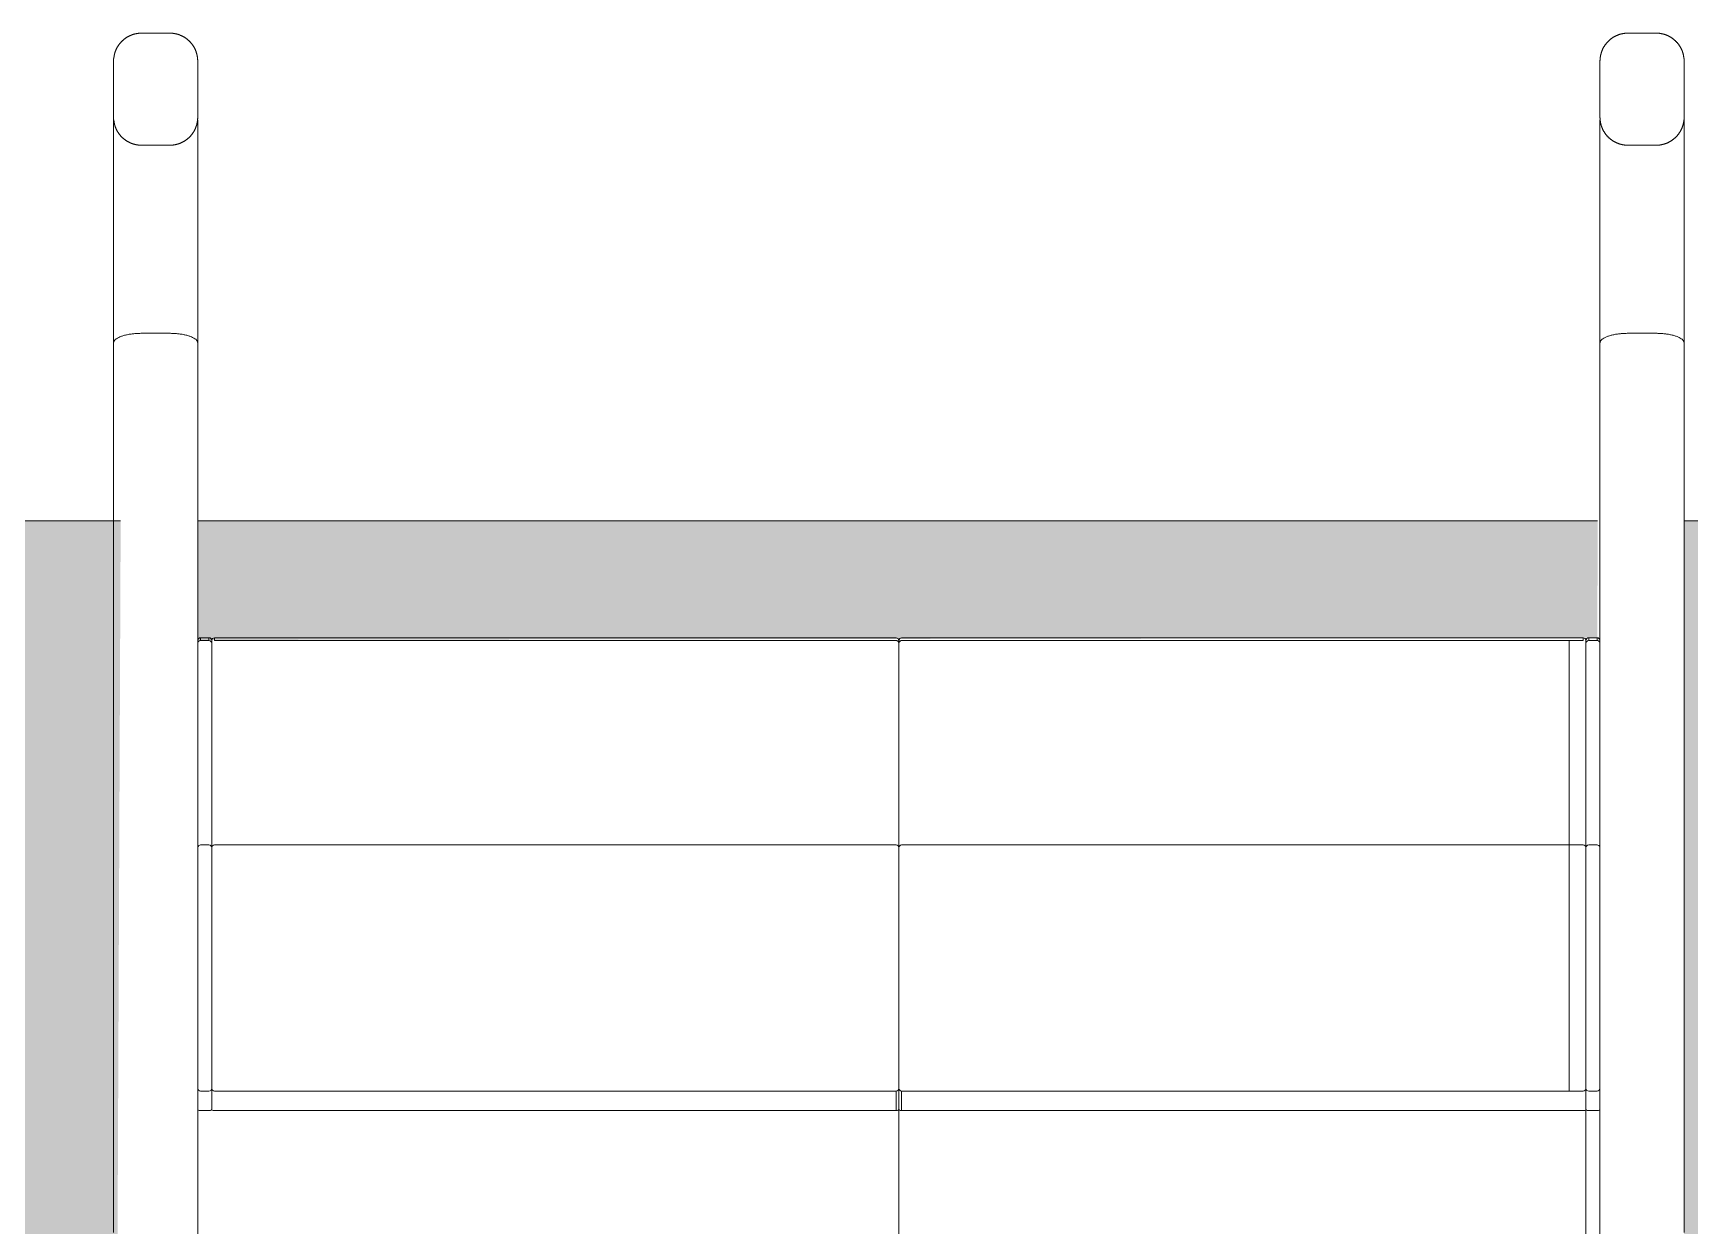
# Model space of a CAD drawing. Header units: millimetres. Extents: x 29001 to 40804, y -8833 to -5892.
# Drawn here: x 29607.7 to 29666.8, y -7057.6 to -7015.1 of the extents above; entities that cross this region are included whole.
import ezdxf

# ---------------------------------------------------------------- set-up
doc = ezdxf.new("R2010")
doc.units = ezdxf.units.MM
doc.layers.get('0').update_dxf_attribs({"lineweight": 0})
for name, color, linetype, lineweight in [('wipeout', 254, 'Continuous', 0), ('xxx_Auto_Kaplama_Hali', 95, 'Continuous', 0), ('xxx_Auto_Tefris_Tefris', 32, 'Continuous', 0)]:
    doc.layers.add(name, color=color, linetype=linetype, lineweight=lineweight)

# ---------------------------------------------------------------- blocks, each defined once
blk = doc.blocks.new('xxx')
blk.add_wipeout([(-0.004, 0.089), (-50, 0), (-50, 9.555), (-50.293, 9.139), (-50.836, 8.859), (-52, 8.849), (-52.674, 9.107), (-53, 9.755), (-52.991, 85.096), (-52.673, 85.743), (-51.5, 86.003), (-51, 86.003), (-50.293, 85.711), (-50, 85.003), (-49.903, 64.431), (-0.008, 64.352), (0, 85.003), (0.293, 85.711), (1.5, 86.003), (2.673, 85.743), (2.673, 85.743), (3, 10.507), (2.674, 9.107), (2, 8.846), (1, 8.846), (0, 9.847)]).dxf.layer = 'wipeout'
at = {"layer": 'xxx_Auto_Tefris_Tefris', "lineweight": 0}
for p, q in [((-52, 86.003), (-51, 86.003)), ((2, 86.003), (1, 86.003)), ((-53, 82.003), (-53, 85.096)), ((3, 82.003), (3, 85.096)), ((-50, 84.386), (-50, 85.003)), ((0, 84.386), (0, 85.003)), ((-50, 84.2), (-50, 84.386)), ((-50, 84.003), (-50, 84.2)), ((-50, 83.806), (-50, 84.003)), ((0, 84.2), (0, 84.386)), ((0, 84.003), (0, 84.2)), ((0, 83.806), (0, 84.003)), ((-50, 83.619), (-50, 83.806)), ((-50, 83.003), (-50, 83.619)), ((0, 83.619), (0, 83.806)), ((0, 83.003), (0, 83.619)), ((-50, 74.951), (-50, 82.908)), ((0, 74.951), (0, 82.908)), ((-53, 75.293), (-53, 81.994)), ((-52, 82.003), (-51, 82.003)), ((-52, 82.003), (-51, 82.003)), ((2, 82.003), (1, 82.003)), ((2, 82.003), (1, 82.003)), ((3, 75.293), (3, 81.994)), ((-53, 73.214), (-53, 75.293)), ((-52, 75.293), (-51, 75.293)), ((2, 75.293), (1, 75.293)), ((3, 73.214), (3, 75.293)), ((-50, 60.483), (-50, 74.951)), ((0, 60.483), (0, 74.951)), ((-53, 43.216), (-53, 73.214)), ((3, 43.216), (3, 73.214)), ((-49.6, 64.431), (-49.9, 64.431)), ((-49.9, 64.333), (-49.9, 64.427)), ((-49.6, 64.333), (-49.6, 64.427)), ((-25.1, 64.431), (-49.4, 64.431)), ((-24.9, 64.431), (-0.6, 64.431)), ((-0.4, 64.431), (-0.1, 64.431)), ((-0.4, 64.333), (-0.4, 64.427)), ((-0.1, 64.333), (-0.1, 64.427)), ((-49.9, 64.333), (-49.6, 64.333)), ((-49.5, 64.234), (-49.5, 64.329)), ((-49.5, 56.977), (-49.5, 64.234)), ((-49.4, 64.333), (-25.1, 64.333)), ((-48.9, 64.333), (-48.9, 48.266)), ((-25, 64.329), (-25, 64.327)), ((-25, 64.329), (-25, 64.327)), ((-25, 64.327), (-25, 64.293)), ((-25, 64.327), (-25, 64.293)), ((-25, 64.293), (-25, 64.278)), ((-25, 64.293), (-25, 64.278)), ((-25, 64.234), (-25, 56.977)), ((-25, 64.234), (-25, 56.977)), ((-0.6, 64.333), (-24.9, 64.333)), ((-0.5, 64.234), (-0.5, 64.329)), ((-0.5, 56.977), (-0.5, 64.234)), ((-0.1, 64.333), (-0.4, 64.333)), ((-50, 60.355), (-50, 60.483)), ((-50, 60.355), (-50, 57.039)), ((0, 60.355), (0, 60.483)), ((0, 60.355), (0, 57.039)), ((-50, 57.039), (-50, 44.148)), ((-49.9, 57.039), (-49.6, 57.039)), ((-49.5, 56.911), (-49.5, 56.941)), ((-49.5, 56.911), (-49.5, 56.482)), ((-49.4, 57.039), (-25.1, 57.039)), ((-25, 57.24), (-25, 56.977)), ((-25, 57.24), (-25, 56.977)), ((-25, 56.941), (-25, 48.358)), ((-25, 56.941), (-25, 48.358)), ((-0.6, 57.039), (-24.9, 57.039)), ((-0.5, 56.911), (-0.5, 56.941)), ((-0.5, 56.911), (-0.5, 56.482)), ((-0.1, 57.039), (-0.4, 57.039)), ((0, 57.039), (0, 44.148)), ((-49.5, 56.38), (-49.5, 56.482)), ((-49.5, 56.38), (-49.5, 56.326)), ((-49.5, 56.241), (-49.5, 56.326)), ((-49.5, 56.241), (-49.5, 56.198)), ((-49.5, 56.089), (-49.5, 56.198)), ((-0.5, 56.38), (-0.5, 56.482)), ((-0.5, 56.38), (-0.5, 56.326)), ((-0.5, 56.241), (-0.5, 56.326)), ((-0.5, 56.241), (-0.5, 56.198)), ((-0.5, 56.089), (-0.5, 56.198)), ((-49.5, 56.089), (-49.5, 56.012)), ((-49.5, 55.911), (-49.5, 56.012)), ((-49.5, 55.911), (-49.5, 55.861)), ((-49.5, 55.703), (-49.5, 55.861)), ((-49.5, 55.703), (-49.5, 55.644)), ((-49.5, 55.514), (-49.5, 55.644)), ((-0.5, 56.089), (-0.5, 56.012)), ((-0.5, 55.911), (-0.5, 56.012)), ((-0.5, 55.911), (-0.5, 55.861)), ((-0.5, 55.703), (-0.5, 55.861)), ((-0.5, 55.703), (-0.5, 55.644)), ((-0.5, 55.514), (-0.5, 55.644)), ((-49.5, 55.514), (-49.5, 55.4)), ((-49.5, 55.296), (-49.5, 55.4)), ((-49.5, 55.296), (-49.5, 55.261)), ((-49.5, 54.934), (-49.5, 55.261)), ((-0.5, 55.514), (-0.5, 55.4)), ((-0.5, 55.296), (-0.5, 55.4)), ((-0.5, 55.296), (-0.5, 55.261)), ((-0.5, 54.934), (-0.5, 55.261)), ((-49.5, 54.934), (-49.5, 54.405)), ((-49.5, 54.38), (-49.5, 54.618)), ((-49.5, 54.309), (-49.5, 54.405)), ((-49.5, 54.26), (-49.5, 54.38)), ((-49.5, 54.369), (-49.5, 54.066)), ((-0.5, 54.934), (-0.5, 54.405)), ((-0.5, 54.38), (-0.5, 54.618)), ((-0.5, 54.309), (-0.5, 54.405)), ((-0.5, 54.26), (-0.5, 54.38)), ((-49.5, 54.047), (-49.5, 54.309)), ((-49.5, 54.21), (-49.5, 54.26)), ((-49.5, 53.323), (-49.5, 54.21)), ((-49.5, 53.537), (-49.5, 54.066)), ((-0.5, 54.047), (-0.5, 54.309)), ((-0.5, 54.21), (-0.5, 54.26)), ((-0.5, 53.323), (-0.5, 54.21)), ((-0.5, 54.047), (-0.5, 53.745)), ((-49.5, 53.644), (-49.5, 52.497)), ((-49.5, 53.537), (-49.5, 53.306)), ((-49.5, 53.246), (-49.5, 53.306)), ((-49.5, 53.246), (-49.5, 53.171)), ((-49.5, 52.95), (-49.5, 53.171)), ((-0.5, 53.216), (-0.5, 53.745)), ((-0.5, 53.323), (-0.5, 52.176)), ((-0.5, 53.216), (-0.5, 52.985)), ((-49.5, 52.95), (-49.5, 52.801)), ((-49.5, 52.65), (-49.5, 52.801)), ((-49.5, 52.65), (-49.5, 52.465)), ((-0.5, 52.925), (-0.5, 52.985)), ((-0.5, 52.925), (-0.5, 52.85)), ((-0.5, 52.629), (-0.5, 52.85)), ((-0.5, 52.629), (-0.5, 52.48)), ((-49.5, 52.44), (-49.5, 52.497)), ((-49.5, 52.288), (-49.5, 52.465)), ((-49.5, 52.44), (-49.5, 52.204)), ((-49.5, 52.288), (-49.5, 52.154)), ((-49.5, 52.162), (-49.5, 52.204)), ((-49.5, 52.175), (-49.5, 52.162)), ((-49.5, 52.162), (-49.5, 51.93)), ((-49.5, 52.01), (-49.5, 52.154)), ((-49.5, 52.01), (-49.5, 51.913)), ((-0.5, 52.329), (-0.5, 52.48)), ((-0.5, 52.329), (-0.5, 52.144)), ((-0.5, 52.119), (-0.5, 52.176)), ((-0.5, 51.967), (-0.5, 52.144)), ((-0.5, 52.119), (-0.5, 51.883)), ((-49.5, 51.663), (-49.5, 51.95)), ((-49.5, 51.888), (-49.5, 51.93)), ((-49.5, 51.888), (-49.5, 51.663)), ((-49.5, 51.663), (-49.5, 51.632)), ((-49.5, 51.585), (-49.5, 51.663)), ((-49.5, 51.143), (-49.5, 51.632)), ((-49.5, 51.585), (-49.5, 51.402)), ((-49.5, 51.316), (-49.5, 51.402)), ((-25, 51.874), (-25, 51.841)), ((-0.5, 51.967), (-0.5, 51.833)), ((-0.5, 51.663), (-0.5, 51.95)), ((-0.5, 51.841), (-0.5, 51.93)), ((-0.5, 51.888), (-0.5, 51.93)), ((-0.5, 51.689), (-0.5, 51.913)), ((-0.5, 51.888), (-0.5, 51.663)), ((-0.5, 51.841), (-0.5, 51.883)), ((-0.5, 51.854), (-0.5, 51.841)), ((-0.5, 51.689), (-0.5, 51.833)), ((-0.5, 51.663), (-0.5, 51.632)), ((-0.5, 51.585), (-0.5, 51.663)), ((-0.5, 51.143), (-0.5, 51.632)), ((-0.5, 51.585), (-0.5, 51.402)), ((-0.5, 51.316), (-0.5, 51.402)), ((-49.5, 51.316), (-49.5, 51.128)), ((-49.5, 51.056), (-49.5, 51.128)), ((-49.5, 51.056), (-49.5, 50.937)), ((-49.5, 50.804), (-49.5, 50.937)), ((-49.5, 50.804), (-49.5, 50.61)), ((-0.5, 51.316), (-0.5, 51.128)), ((-0.5, 51.056), (-0.5, 51.128)), ((-0.5, 51.056), (-0.5, 50.937)), ((-0.5, 50.804), (-0.5, 50.937)), ((-0.5, 50.804), (-0.5, 50.61)), ((-49.5, 50.562), (-49.5, 50.61)), ((-49.5, 50.562), (-49.5, 50.366)), ((-49.5, 50.33), (-49.5, 50.366)), ((-49.5, 50.33), (-49.5, 50.289)), ((-49.5, 50.108), (-49.5, 50.289)), ((-0.5, 50.562), (-0.5, 50.61)), ((-0.5, 50.562), (-0.5, 50.366)), ((-0.5, 50.33), (-0.5, 50.366)), ((-0.5, 50.33), (-0.5, 50.289)), ((-0.5, 50.108), (-0.5, 50.289)), ((-49.5, 50.108), (-49.5, 49.962)), ((-49.5, 49.898), (-49.5, 49.962)), ((-49.5, 49.802), (-49.5, 49.898)), ((-49.5, 49.513), (-49.5, 49.802)), ((-0.5, 50.108), (-0.5, 49.962)), ((-0.5, 49.898), (-0.5, 49.962)), ((-0.5, 49.802), (-0.5, 49.898)), ((-0.5, 49.513), (-0.5, 49.802)), ((-49.5, 49.513), (-49.5, 49.36)), ((-49.5, 49.166), (-49.5, 49.36)), ((-49.5, 49.166), (-49.5, 49.06)), ((-49.5, 49.014), (-49.5, 49.06)), ((-0.5, 49.513), (-0.5, 49.36)), ((-0.5, 49.166), (-0.5, 49.36)), ((-0.5, 49.166), (-0.5, 49.06)), ((-0.5, 49.014), (-0.5, 49.06)), ((-49.5, 49.014), (-49.5, 48.898)), ((-49.5, 48.877), (-49.5, 48.898)), ((-49.5, 48.877), (-49.5, 48.778)), ((-49.5, 48.65), (-49.5, 48.778)), ((-49.5, 48.65), (-49.5, 48.582)), ((-49.5, 48.56), (-49.5, 48.582)), ((-49.5, 48.56), (-49.5, 48.507)), ((-49.5, 48.486), (-49.5, 48.507)), ((-49.5, 48.39), (-49.5, 48.486)), ((-0.5, 49.014), (-0.5, 48.898)), ((-0.5, 48.877), (-0.5, 48.898)), ((-0.5, 48.877), (-0.5, 48.778)), ((-0.5, 48.65), (-0.5, 48.778)), ((-0.5, 48.65), (-0.5, 48.582)), ((-0.5, 48.56), (-0.5, 48.582)), ((-0.5, 48.56), (-0.5, 48.507)), ((-0.5, 48.486), (-0.5, 48.507)), ((-0.5, 48.39), (-0.5, 48.486)), ((-49.9, 48.255), (-49.6, 48.255)), ((-49.5, 48.416), (-49.5, 48.406)), ((-49.5, 48.366), (-49.5, 48.384)), ((-49.5, 48.366), (-49.5, 48.358)), ((-49.5, 47.885), (-49.5, 48.32)), ((-49.5, 47.885), (-49.5, 47.6)), ((-49.4, 48.255), (-25.1, 48.255)), ((-25.099, 48.266), (-25.099, 47.565)), ((-25, 48.433), (-25, 48.416)), ((-25, 48.433), (-25, 48.416)), ((-25, 48.32), (-25, 47.6)), ((-25, 48.32), (-25, 47.6)), ((-24.901, 48.266), (-24.901, 47.565)), ((-0.6, 48.255), (-24.9, 48.255)), ((-0.5, 48.416), (-0.5, 48.406)), ((-0.5, 48.366), (-0.5, 48.384)), ((-0.5, 48.366), (-0.5, 48.358)), ((-0.5, 47.885), (-0.5, 48.32)), ((-0.5, 47.885), (-0.5, 47.6)), ((-0.1, 48.255), (-0.4, 48.255)), ((-49.9, 47.565), (-49.6, 47.565)), ((-49.5, 4.225), (-49.5, 47.587)), ((-49.4, 47.565), (-25.1, 47.565)), ((-25, 47.587), (-25, 4.225)), ((-25, 47.587), (-25, 4.225)), ((-0.6, 47.565), (-24.9, 47.565)), ((-0.1, 47.565), (-0.4, 47.565)), ((-50, 36.523), (-50, 44.148)), ((0, 36.523), (0, 44.148))]:
    blk.add_line(p, q, dxfattribs=at)
for centre, radius, start, end in [((-52, 83.003), 1, 259.51588, 270), ((2, 83.003), 1, 270, 280.48412), ((-49.902, 64.34), 0.0908, 88.64495, 172.49347), ((-49.4, 64.329), 0.1, 89.99158, 179.99158), ((-25.1, 64.329), 0.1, 0.00842, 90.00842), ((-25.1, 64.33), 0.0997, 359.84373, 89.84287), ((-24.9, 64.329), 0.1, 89.99158, 179.99158), ((-24.9, 64.33), 0.0997, 90.15713, 180.15627), ((-0.6, 64.329), 0.1, 0.00842, 90.00842), ((-0.098, 64.34), 0.0908, 7.50653, 91.35505), ((-49.9, 64.232), 0.1, 89.81317, 154.34151), ((-49.599, 64.233), 0.0992, 0.44191, 90.43519), ((-25.099, 64.233), 0.0992, 0.44191, 90.43519), ((-25.099, 64.233), 0.0995, 24.59718, 90.12131), ((-24.901, 64.233), 0.0992, 89.56481, 179.55809), ((-24.901, 64.233), 0.0995, 89.87869, 155.40282), ((-0.401, 64.233), 0.0992, 89.56481, 179.55809), ((-0.1, 64.232), 0.1, 25.65849, 90.18683), ((-49.9, 56.939), 0.1, 89.77899, 158.54114), ((-49.599, 56.94), 0.0992, 0.44191, 90.43519), ((-49.401, 56.94), 0.0992, 89.56481, 179.55809), ((-25.099, 56.94), 0.0993, 0.68499, 90.43236), ((-25.099, 56.94), 0.099, 0.51679, 90.27037), ((-24.901, 56.94), 0.0993, 89.56764, 179.31501), ((-24.901, 56.94), 0.099, 89.72963, 179.48321), ((-0.599, 56.94), 0.0992, 0.44191, 90.43519), ((-0.401, 56.94), 0.0992, 89.56481, 179.55809), ((-0.1, 56.939), 0.1, 21.45886, 90.22101), ((-49.4, 48.357), 0.1, 180.00842, 270.00842), ((-25.1, 48.357), 0.1, 269.99158, 359.99158), ((-25.1, 48.357), 0.0997, 270.15713, 0.15627), ((-24.9, 48.357), 0.1, 180.00842, 270.00842), ((-24.9, 48.357), 0.0997, 179.84373, 269.84287), ((-0.6, 48.357), 0.1, 269.99158, 359.99158), ((-49.911, 47.724), 0.159, 238.92821, 273.91508), ((-49.578, 47.662), 0.0994, 257.30979, 321.81879), ((-49.422, 47.662), 0.0994, 218.18121, 282.69021), ((-25.078, 47.662), 0.0994, 257.30979, 321.81879), ((-25.078, 47.661), 0.0986, 257.29867, 322.03878), ((-24.922, 47.662), 0.0994, 218.18121, 282.69021), ((-24.922, 47.661), 0.0986, 217.96122, 282.70133), ((-0.578, 47.662), 0.0994, 257.30979, 321.81879), ((-0.422, 47.662), 0.0994, 218.18121, 282.69021), ((-0.089, 47.724), 0.159, 266.08492, 301.07179)]:
    blk.add_arc(centre, radius, start, end, dxfattribs=at)
for points, weights, knots in [([(-52, 86.003), (-52.191, 86.003), (-52.368, 85.933), (-52.561, 85.857), (-52.707, 85.71), (-52.854, 85.564), (-52.93, 85.371), (-52.983, 85.239), (-52.991, 85.096)], [1, 0.982280875514, 1, 0.979214849471, 1, 0.979224264406, 1, 0.987143915758, 1], [0, 0, 0, 0.376964, 0.376964, 0.785439, 0.785439, 1.193959, 1.193959, 1.476856, 1.476856, 1.476856]), ([(-50, 85.003), (-50.003, 85.193), (-50.07, 85.371), (-50.146, 85.564), (-50.293, 85.71), (-50.439, 85.857), (-50.632, 85.933), (-50.809, 86.003), (-51, 86.003)], [1, 0.985220570315, 1, 0.979224264406, 1, 0.979214849471, 1, 0.982280875515, 1], [0, 0, 0, 0.376692, 0.376692, 0.785213, 0.785213, 1.193688, 1.193688, 1.570652, 1.570652, 1.570652]), ([(0, 85.003), (0.003, 85.193), (0.07, 85.371), (0.146, 85.564), (0.293, 85.71), (0.439, 85.857), (0.632, 85.933), (0.809, 86.003), (1, 86.003)], [1, 0.985220570315, 1, 0.979224264406, 1, 0.979214849471, 1, 0.982280875515, 1], [0, 0, 0, 0.376692, 0.376692, 0.785213, 0.785213, 1.193688, 1.193688, 1.570652, 1.570652, 1.570652]), ([(2, 86.003), (2.191, 86.003), (2.368, 85.933), (2.561, 85.857), (2.707, 85.71), (2.854, 85.564), (2.93, 85.371), (2.983, 85.239), (2.991, 85.096)], [1, 0.982280875514, 1, 0.979214849471, 1, 0.979224264406, 1, 0.987143915758, 1], [0, 0, 0, 0.376964, 0.376964, 0.785439, 0.785439, 1.193959, 1.193959, 1.476856, 1.476856, 1.476856]), ([(-52.991, 82.909), (-52.983, 82.767), (-52.93, 82.634), (-52.854, 82.442), (-52.707, 82.295), (-52.561, 82.149), (-52.368, 82.073), (-52.191, 82.002), (-52, 82.002)], [1, 0.987170093355, 1, 0.979224264406, 1, 0.979214849471, 1, 0.982280875515, 1], [0, 0, 0, 0.282314, 0.282314, 0.690835, 0.690835, 1.09931, 1.09931, 1.476274, 1.476274, 1.476274]), ([(-51, 82.002), (-50.809, 82.002), (-50.632, 82.073), (-50.439, 82.149), (-50.293, 82.295), (-50.146, 82.442), (-50.07, 82.634), (-50.003, 82.812), (-50, 83.003)], [1, 0.982280875514, 1, 0.979214849471, 1, 0.979224264406, 1, 0.985220570314, 1], [0, 0, 0, 0.376964, 0.376964, 0.785439, 0.785439, 1.193959, 1.193959, 1.570652, 1.570652, 1.570652]), ([(1, 82.002), (0.809, 82.002), (0.632, 82.073), (0.439, 82.149), (0.293, 82.295), (0.146, 82.442), (0.07, 82.634), (0.003, 82.812), (0, 83.003)], [1, 0.982280875514, 1, 0.979214849471, 1, 0.979224264406, 1, 0.985220570314, 1], [0, 0, 0, 0.376964, 0.376964, 0.785439, 0.785439, 1.193959, 1.193959, 1.570652, 1.570652, 1.570652]), ([(2.991, 82.909), (2.983, 82.767), (2.93, 82.634), (2.854, 82.442), (2.707, 82.295), (2.561, 82.149), (2.368, 82.073), (2.191, 82.002), (2, 82.002)], [1, 0.987170093355, 1, 0.979224264406, 1, 0.979214849471, 1, 0.982280875515, 1], [0, 0, 0, 0.282314, 0.282314, 0.690835, 0.690835, 1.09931, 1.09931, 1.476274, 1.476274, 1.476274])]:
    blk.add_rational_spline(points, weights, degree=2, knots=knots, dxfattribs=at)
for points, weights in [([(-52, 75.293), (-53, 75.293), (-53, 74.951)], [1, 0.707106781187, 1]), ([(-51, 75.293), (-50, 75.293), (-50, 74.951)], [1, 0.707106781187, 1]), ([(1, 75.293), (0, 75.293), (0, 74.951)], [1, 0.707106781187, 1]), ([(2, 75.293), (3, 75.293), (3, 74.951)], [1, 0.707106781187, 1]), ([(-49.4, 64.421), (-49.4, 64.463), (-49.4, 64.333)], [0.922772295821, 0.95423543456, 1]), ([(-0.6, 64.421), (-0.6, 64.463), (-0.6, 64.333)], [0.922772295821, 0.95423543456, 1])]:
    blk.add_rational_spline(points, weights, degree=2, dxfattribs=at)
for points, knots in [([(-49.5, 64.331), (-49.5, 64.334), (-49.524, 64.396), (-49.548, 64.421), (-49.574, 64.431), (-49.6, 64.431)], [0, 0, 0, 0, 0.0377578, 0.0377578, 0.1616229, 0.1616229, 0.1616229, 0.1616229]), ([(-0.5, 64.331), (-0.5, 64.334), (-0.476, 64.396), (-0.452, 64.421), (-0.426, 64.431), (-0.4, 64.431)], [0, 0, 0, 0, 0.0377578, 0.0377578, 0.1616229, 0.1616229, 0.1616229, 0.1616229]), ([(-50, 48.355), (-49.993, 48.338), (-49.978, 48.302), (-49.952, 48.266), (-49.926, 48.255), (-49.9, 48.255)], [0, 0, 0, 0, 0.0654235, 0.0654235, 0.1562552, 0.1562552, 0.1562552, 0.1562552]), ([(-49.6, 48.255), (-49.574, 48.255), (-49.548, 48.266), (-49.524, 48.29), (-49.5, 48.355), (-49.5, 48.355)], [0, 0, 0, 0, 0.1273024, 0.1273024, 0.1602474, 0.1602474, 0.1602474, 0.1602474]), ([(-0.4, 48.255), (-0.426, 48.255), (-0.452, 48.266), (-0.476, 48.29), (-0.5, 48.355), (-0.5, 48.355)], [0, 0, 0, 0, 0.1273024, 0.1273024, 0.1602474, 0.1602474, 0.1602474, 0.1602474]), ([(0, 48.355), (-0.007, 48.338), (-0.022, 48.302), (-0.048, 48.266), (-0.074, 48.255), (-0.1, 48.255)], [0, 0, 0, 0, 0.0654235, 0.0654235, 0.1562552, 0.1562552, 0.1562552, 0.1562552])]:
    blk.add_open_spline(points, degree=3, knots=knots, dxfattribs=at)
blk = doc.blocks.new('MOBİLYALAR')
at = {"true_color": 0x454545}
h = blk.add_hatch(dxfattribs=at)
h.set_pattern_fill('DOTS', color=250)
h.set_pattern_definition([(0, (-5631.271, 43494.2222), (0.79375, 1.5875), [0, -1.5875])])
h.paths.add_polyline_path([(371.72, -710.697), (544.069, -710.697), (544.069, -916.511), (371.72, -916.511)])
at = {"layer": 'xxx_Auto_Kaplama_Hali', "lineweight": 0}
blk.add_lwpolyline([(371.72, -710.697), (544.069, -710.697), (544.069, -916.511), (371.72, -916.511)], close=True, dxfattribs=at)
at = {"color": 240, "true_color": 0xed1f24, "xscale": -1}
blk.add_blockref('xxx', (468.778, -779.299), dxfattribs=at)

msp = doc.modelspace()

# ---------------------------------------------------------------- block references
at = {"color": 6}
msp.add_blockref('MOBİLYALAR', (29144.792, -6321.799), dxfattribs=at)

doc.saveas('drawing.dxf')
